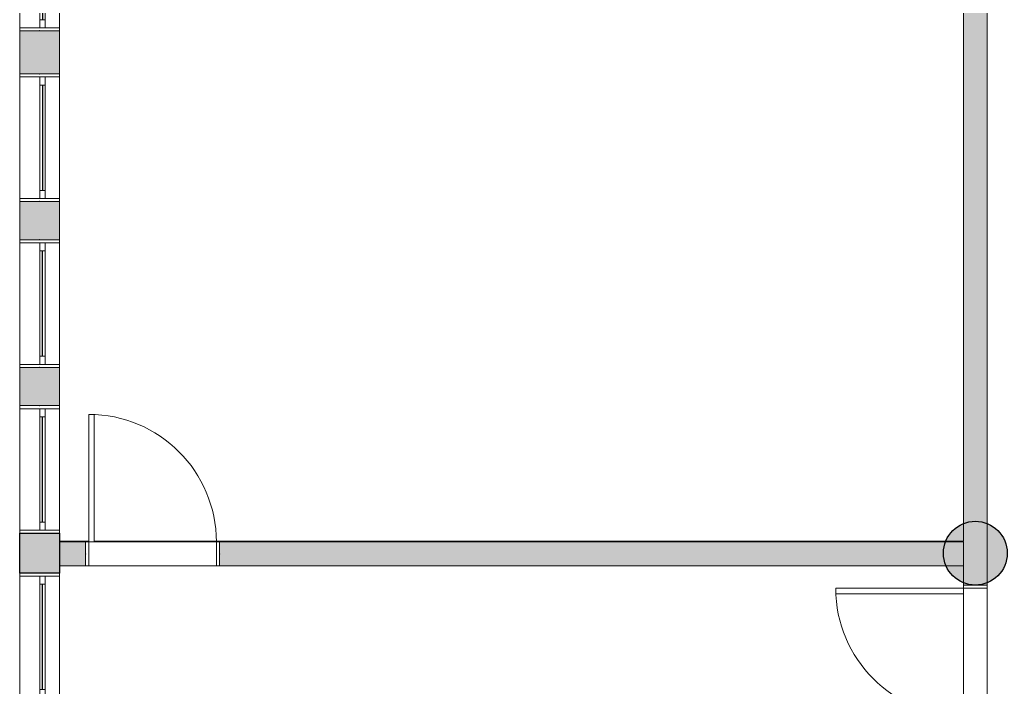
# Model space of a CAD drawing. Header units: metres. Extents: x 512 to 829, y -209 to 245.
# Drawn here: x 781.39 to 787.58, y -90.81 to -86.63 of the extents above; entities that cross this region are included whole.
import ezdxf

# ---------------------------------------------------------------- set-up
doc = ezdxf.new("R2010")
doc.units = ezdxf.units.M
doc.header["$LTSCALE"] = 0.508
doc.set_wipeout_variables(frame=1)
doc.header["$PDSIZE"] = -2
for name, color, linetype, lineweight in [('None', 7, 'Continuous', 5), ('NãoImprimir', 7, 'Continuous', 5), ('Peitoris', 2, 'Continuous', 5), ('Telhado-Princ', 7, 'Continuous', 5)]:
    doc.layers.add(name, color=color, linetype=linetype, lineweight=lineweight)

# ---------------------------------------------------------------- blocks, each defined once
blk = doc.blocks.new('Grupo-405')
at = {"color": 7, "linetype": 'Continuous', "lineweight": 5}
for points in [[(-0.4, 0.125), (-0.38095, 0.125), (-0.38095, -0.125), (-0.4, -0.125)], [(0.38095, 0.125), (0.4, 0.125), (0.4, -0.125), (0.38095, -0.125)]]:
    blk.add_wipeout(points, dxfattribs=at).dxf.layer = 'None'
at = {"layer": 'None', "color": 7, "linetype": 'Continuous', "lineweight": 5}
for points in [[(-0.4, 0.125), (-0.38095, 0.125), (-0.38095, -0.125), (-0.4, -0.125)], [(0.38095, 0.125), (0.4, 0.125), (0.4, -0.125), (0.38095, -0.125)]]:
    blk.add_lwpolyline(points, close=True, dxfattribs=at)
blk = doc.blocks.new('Grupo-406')
at = {"layer": 'None', "color": 7}
blk.add_blockref('Grupo-405', (0, 0), dxfattribs=at)
at = {"layer": 'None', "color": 7, "linetype": 'Continuous', "lineweight": 5}
for p, q in [((-0.4, 0.125), (-0.38095, 0.125)), ((-0.38095, 0.125), (-0.38095, -0.125)), ((0.4, 0.125), (0.38095, 0.125)), ((0.38095, 0.125), (0.38095, -0.125)), ((-0.4, -0.125), (-0.38095, -0.125)), ((0.4, -0.125), (0.38095, -0.125))]:
    blk.add_line(p, q, dxfattribs=at)
blk = doc.blocks.new('Grupo-407')
at = {"layer": 'None', "color": 7, "linetype": 'Continuous', "lineweight": 5}
for p, q in [((-0.38095, 0.034925), (-0.38095, 0)), ((0.38095, 0.034925), (0.38095, 0))]:
    blk.add_line(p, q, dxfattribs=at)
blk = doc.blocks.new('Grupo-408')
at = {"color": 7, "linetype": 'Continuous', "lineweight": 5}
for points in [[(-0.38095, 0.034925), (-0.33015, 0.034925), (-0.33015, 0), (-0.38095, 0)], [(0.33015, 0.034925), (0.38095, 0.034925), (0.38095, 0), (0.33015, 0)]]:
    blk.add_wipeout(points, dxfattribs=at).dxf.layer = 'None'
at = {"layer": 'None', "color": 7, "linetype": 'Continuous', "lineweight": 5}
for points in [[(-0.38095, 0.034925), (-0.33015, 0.034925), (-0.33015, 0), (-0.38095, 0)], [(0.33015, 0.034925), (0.38095, 0.034925), (0.38095, 0), (0.33015, 0)]]:
    blk.add_lwpolyline(points, close=True, dxfattribs=at)
blk = doc.blocks.new('Grupo-409')
at = {"layer": 'None', "color": 7}
blk.add_blockref('Grupo-407', (0, 0), dxfattribs=at)
at = {"color": 7, "linetype": 'Continuous', "lineweight": 5}
blk.add_wipeout([(-0.33015, 0.034925), (0.33015, 0.034925), (0.33015, 0), (-0.33015, 0)], dxfattribs=at).dxf.layer = 'None'
at = {"layer": 'None', "color": 7, "linetype": 'Continuous', "lineweight": 5}
blk.add_lwpolyline([(-0.33015, 0.034925), (0.33015, 0.034925), (0.33015, 0), (-0.33015, 0)], close=True, dxfattribs=at)
at = {"layer": 'None', "color": 7}
blk.add_blockref('Grupo-408', (0, 0), dxfattribs=at)
at = {"layer": 'None', "color": 7, "linetype": 'Continuous', "lineweight": 5}
for p, q in [((-0.38095, 0.034925), (-0.33015, 0.034925)), ((-0.38095, 0), (-0.33015, 0)), ((-0.33015, 0.034925), (-0.33015, 0)), ((0.38095, 0.034925), (0.33015, 0.034925)), ((0.33015, 0.034925), (0.33015, 0)), ((0.38095, 0), (0.33015, 0))]:
    blk.add_line(p, q, dxfattribs=at)
blk = doc.blocks.new('Grupo-410')
at = {"color": 7, "linetype": 'Continuous', "lineweight": 9}
blk.add_wipeout([(-0.3301, 0.0181), (0.3301, 0.0181), (0.3301, 0.0168), (-0.3301, 0.0168)], dxfattribs=at).dxf.layer = 'None'
blk = doc.blocks.new('Grupo-411')
at = {"layer": 'None', "color": 7}
blk.add_blockref('Grupo-410', (0, 0), dxfattribs=at)
at = {"layer": 'None', "color": 7, "linetype": 'Continuous', "lineweight": 25}
for p, q in [((-0.3301, 0.0181), (0.3301, 0.0181)), ((-0.3301, 0.0168), (0.3301, 0.0168))]:
    blk.add_line(p, q, dxfattribs=at)
blk = doc.blocks.new('Grupo-412')
at = {"layer": 'None', "color": 7, "linetype": 'Continuous', "lineweight": 20}
for p, q in [((0.4, 0.125), (-0.4, 0.125)), ((0.4, -0.125), (-0.4, -0.125))]:
    blk.add_line(p, q, dxfattribs=at)
blk = doc.blocks.new('Window (2D)-30')
at = {"color": 7, "linetype": 'Continuous', "lineweight": 5}
blk.add_wipeout([(-0.4, 0.125), (0.4, 0.125), (0.4, -0.125), (-0.4, -0.125)], dxfattribs=at).dxf.layer = 'None'
at = {"layer": 'None', "color": 7}
blk.add_blockref('Grupo-406', (0, 0), dxfattribs=at)
at = {"layer": 'None', "color": 7, "linetype": 'Continuous', "lineweight": 5}
for p, q in [((-0.4, 0.125), (0.4, 0.125)), ((-0.4, -0.125), (0.4, -0.125))]:
    blk.add_line(p, q, dxfattribs=at)
at = {"layer": 'NãoImprimir', "linetype": 'Continuous'}
for p in [(-0.4, 0), (0.4, 0)]:
    blk.add_point(p, dxfattribs=at)
at = {"layer": 'Peitoris'}
blk.add_blockref('Grupo-409', (0, 0), dxfattribs=at)
blk.add_blockref('Grupo-411', (0, 0), dxfattribs=at)
at = {"layer": 'Telhado-Princ'}
blk.add_blockref('Grupo-412', (0, 0), dxfattribs=at)
blk = doc.blocks.new('Grupo-413')
at = {"color": 7, "linetype": 'Continuous', "lineweight": 5}
for points in [[(-0.4, 0.125), (-0.38095, 0.125), (-0.38095, -0.125), (-0.4, -0.125)], [(0.38095, 0.125), (0.4, 0.125), (0.4, -0.125), (0.38095, -0.125)]]:
    blk.add_wipeout(points, dxfattribs=at).dxf.layer = 'None'
at = {"layer": 'None', "color": 7, "linetype": 'Continuous', "lineweight": 5}
for points in [[(-0.4, 0.125), (-0.38095, 0.125), (-0.38095, -0.125), (-0.4, -0.125)], [(0.38095, 0.125), (0.4, 0.125), (0.4, -0.125), (0.38095, -0.125)]]:
    blk.add_lwpolyline(points, close=True, dxfattribs=at)
blk = doc.blocks.new('Grupo-414')
at = {"layer": 'None', "color": 7}
blk.add_blockref('Grupo-413', (0, 0), dxfattribs=at)
at = {"layer": 'None', "color": 7, "linetype": 'Continuous', "lineweight": 5}
for p, q in [((-0.4, 0.125), (-0.38095, 0.125)), ((-0.38095, 0.125), (-0.38095, -0.125)), ((0.4, 0.125), (0.38095, 0.125)), ((0.38095, 0.125), (0.38095, -0.125)), ((-0.4, -0.125), (-0.38095, -0.125)), ((0.4, -0.125), (0.38095, -0.125))]:
    blk.add_line(p, q, dxfattribs=at)
blk = doc.blocks.new('Grupo-415')
at = {"layer": 'None', "color": 7, "linetype": 'Continuous', "lineweight": 5}
for p, q in [((-0.38095, 0.034925), (-0.38095, 0)), ((0.38095, 0.034925), (0.38095, 0))]:
    blk.add_line(p, q, dxfattribs=at)
blk = doc.blocks.new('Grupo-416')
at = {"color": 7, "linetype": 'Continuous', "lineweight": 5}
for points in [[(-0.38095, 0.034925), (-0.33015, 0.034925), (-0.33015, 0), (-0.38095, 0)], [(0.33015, 0.034925), (0.38095, 0.034925), (0.38095, 0), (0.33015, 0)]]:
    blk.add_wipeout(points, dxfattribs=at).dxf.layer = 'None'
at = {"layer": 'None', "color": 7, "linetype": 'Continuous', "lineweight": 5}
for points in [[(-0.38095, 0.034925), (-0.33015, 0.034925), (-0.33015, 0), (-0.38095, 0)], [(0.33015, 0.034925), (0.38095, 0.034925), (0.38095, 0), (0.33015, 0)]]:
    blk.add_lwpolyline(points, close=True, dxfattribs=at)
blk = doc.blocks.new('Grupo-417')
at = {"layer": 'None', "color": 7}
blk.add_blockref('Grupo-415', (0, 0), dxfattribs=at)
at = {"color": 7, "linetype": 'Continuous', "lineweight": 5}
blk.add_wipeout([(-0.33015, 0.034925), (0.33015, 0.034925), (0.33015, 0), (-0.33015, 0)], dxfattribs=at).dxf.layer = 'None'
at = {"layer": 'None', "color": 7, "linetype": 'Continuous', "lineweight": 5}
blk.add_lwpolyline([(-0.33015, 0.034925), (0.33015, 0.034925), (0.33015, 0), (-0.33015, 0)], close=True, dxfattribs=at)
at = {"layer": 'None', "color": 7}
blk.add_blockref('Grupo-416', (0, 0), dxfattribs=at)
at = {"layer": 'None', "color": 7, "linetype": 'Continuous', "lineweight": 5}
for p, q in [((-0.38095, 0.034925), (-0.33015, 0.034925)), ((-0.38095, 0), (-0.33015, 0)), ((-0.33015, 0.034925), (-0.33015, 0)), ((0.38095, 0.034925), (0.33015, 0.034925)), ((0.33015, 0.034925), (0.33015, 0)), ((0.38095, 0), (0.33015, 0))]:
    blk.add_line(p, q, dxfattribs=at)
blk = doc.blocks.new('Grupo-418')
at = {"color": 7, "linetype": 'Continuous', "lineweight": 9}
blk.add_wipeout([(-0.3301, 0.0181), (0.3301, 0.0181), (0.3301, 0.0168), (-0.3301, 0.0168)], dxfattribs=at).dxf.layer = 'None'
blk = doc.blocks.new('Grupo-419')
at = {"layer": 'None', "color": 7}
blk.add_blockref('Grupo-418', (0, 0), dxfattribs=at)
at = {"layer": 'None', "color": 7, "linetype": 'Continuous', "lineweight": 25}
for p, q in [((-0.3301, 0.0181), (0.3301, 0.0181)), ((-0.3301, 0.0168), (0.3301, 0.0168))]:
    blk.add_line(p, q, dxfattribs=at)
blk = doc.blocks.new('Grupo-420')
at = {"layer": 'None', "color": 7, "linetype": 'Continuous', "lineweight": 20}
for p, q in [((0.4, 0.125), (-0.4, 0.125)), ((0.4, -0.125), (-0.4, -0.125))]:
    blk.add_line(p, q, dxfattribs=at)
blk = doc.blocks.new('Window (2D)-31')
at = {"color": 7, "linetype": 'Continuous', "lineweight": 5}
blk.add_wipeout([(-0.4, 0.125), (0.4, 0.125), (0.4, -0.125), (-0.4, -0.125)], dxfattribs=at).dxf.layer = 'None'
at = {"layer": 'None', "color": 7}
blk.add_blockref('Grupo-414', (0, 0), dxfattribs=at)
at = {"layer": 'None', "color": 7, "linetype": 'Continuous', "lineweight": 5}
for p, q in [((-0.4, 0.125), (0.4, 0.125)), ((-0.4, -0.125), (0.4, -0.125))]:
    blk.add_line(p, q, dxfattribs=at)
at = {"layer": 'NãoImprimir', "linetype": 'Continuous'}
for p in [(-0.4, 0), (0.4, 0)]:
    blk.add_point(p, dxfattribs=at)
at = {"layer": 'Peitoris'}
blk.add_blockref('Grupo-417', (0, 0), dxfattribs=at)
blk.add_blockref('Grupo-419', (0, 0), dxfattribs=at)
at = {"layer": 'Telhado-Princ'}
blk.add_blockref('Grupo-420', (0, 0), dxfattribs=at)
blk = doc.blocks.new('Grupo-421')
at = {"color": 7, "linetype": 'Continuous', "lineweight": 5}
for points in [[(-0.4, 0.125), (-0.38095, 0.125), (-0.38095, -0.125), (-0.4, -0.125)], [(0.38095, 0.125), (0.4, 0.125), (0.4, -0.125), (0.38095, -0.125)]]:
    blk.add_wipeout(points, dxfattribs=at).dxf.layer = 'None'
at = {"layer": 'None', "color": 7, "linetype": 'Continuous', "lineweight": 5}
for points in [[(-0.4, 0.125), (-0.38095, 0.125), (-0.38095, -0.125), (-0.4, -0.125)], [(0.38095, 0.125), (0.4, 0.125), (0.4, -0.125), (0.38095, -0.125)]]:
    blk.add_lwpolyline(points, close=True, dxfattribs=at)
blk = doc.blocks.new('Grupo-422')
at = {"layer": 'None', "color": 7}
blk.add_blockref('Grupo-421', (0, 0), dxfattribs=at)
at = {"layer": 'None', "color": 7, "linetype": 'Continuous', "lineweight": 5}
for p, q in [((-0.4, 0.125), (-0.38095, 0.125)), ((-0.38095, 0.125), (-0.38095, -0.125)), ((0.4, 0.125), (0.38095, 0.125)), ((0.38095, 0.125), (0.38095, -0.125)), ((-0.4, -0.125), (-0.38095, -0.125)), ((0.4, -0.125), (0.38095, -0.125))]:
    blk.add_line(p, q, dxfattribs=at)
blk = doc.blocks.new('Grupo-423')
at = {"layer": 'None', "color": 7, "linetype": 'Continuous', "lineweight": 5}
for p, q in [((-0.38095, 0.034925), (-0.38095, 0)), ((0.38095, 0.034925), (0.38095, 0))]:
    blk.add_line(p, q, dxfattribs=at)
blk = doc.blocks.new('Grupo-424')
at = {"color": 7, "linetype": 'Continuous', "lineweight": 5}
for points in [[(-0.38095, 0.034925), (-0.33015, 0.034925), (-0.33015, 0), (-0.38095, 0)], [(0.33015, 0.034925), (0.38095, 0.034925), (0.38095, 0), (0.33015, 0)]]:
    blk.add_wipeout(points, dxfattribs=at).dxf.layer = 'None'
at = {"layer": 'None', "color": 7, "linetype": 'Continuous', "lineweight": 5}
for points in [[(-0.38095, 0.034925), (-0.33015, 0.034925), (-0.33015, 0), (-0.38095, 0)], [(0.33015, 0.034925), (0.38095, 0.034925), (0.38095, 0), (0.33015, 0)]]:
    blk.add_lwpolyline(points, close=True, dxfattribs=at)
blk = doc.blocks.new('Grupo-425')
at = {"layer": 'None', "color": 7}
blk.add_blockref('Grupo-423', (0, 0), dxfattribs=at)
at = {"color": 7, "linetype": 'Continuous', "lineweight": 5}
blk.add_wipeout([(-0.33015, 0.034925), (0.33015, 0.034925), (0.33015, 0), (-0.33015, 0)], dxfattribs=at).dxf.layer = 'None'
at = {"layer": 'None', "color": 7, "linetype": 'Continuous', "lineweight": 5}
blk.add_lwpolyline([(-0.33015, 0.034925), (0.33015, 0.034925), (0.33015, 0), (-0.33015, 0)], close=True, dxfattribs=at)
at = {"layer": 'None', "color": 7}
blk.add_blockref('Grupo-424', (0, 0), dxfattribs=at)
at = {"layer": 'None', "color": 7, "linetype": 'Continuous', "lineweight": 5}
for p, q in [((-0.38095, 0.034925), (-0.33015, 0.034925)), ((-0.38095, 0), (-0.33015, 0)), ((-0.33015, 0.034925), (-0.33015, 0)), ((0.38095, 0.034925), (0.33015, 0.034925)), ((0.33015, 0.034925), (0.33015, 0)), ((0.38095, 0), (0.33015, 0))]:
    blk.add_line(p, q, dxfattribs=at)
blk = doc.blocks.new('Grupo-426')
at = {"color": 7, "linetype": 'Continuous', "lineweight": 9}
blk.add_wipeout([(-0.3301, 0.0181), (0.3301, 0.0181), (0.3301, 0.0168), (-0.3301, 0.0168)], dxfattribs=at).dxf.layer = 'None'
blk = doc.blocks.new('Grupo-427')
at = {"layer": 'None', "color": 7}
blk.add_blockref('Grupo-426', (0, 0), dxfattribs=at)
at = {"layer": 'None', "color": 7, "linetype": 'Continuous', "lineweight": 25}
for p, q in [((-0.3301, 0.0181), (0.3301, 0.0181)), ((-0.3301, 0.0168), (0.3301, 0.0168))]:
    blk.add_line(p, q, dxfattribs=at)
blk = doc.blocks.new('Grupo-428')
at = {"layer": 'None', "color": 7, "linetype": 'Continuous', "lineweight": 20}
for p, q in [((0.4, 0.125), (-0.4, 0.125)), ((0.4, -0.125), (-0.4, -0.125))]:
    blk.add_line(p, q, dxfattribs=at)
blk = doc.blocks.new('Window (2D)-32')
at = {"color": 7, "linetype": 'Continuous', "lineweight": 5}
blk.add_wipeout([(-0.4, 0.125), (0.4, 0.125), (0.4, -0.125), (-0.4, -0.125)], dxfattribs=at).dxf.layer = 'None'
at = {"layer": 'None', "color": 7}
blk.add_blockref('Grupo-422', (0, 0), dxfattribs=at)
at = {"layer": 'None', "color": 7, "linetype": 'Continuous', "lineweight": 5}
for p, q in [((-0.4, 0.125), (0.4, 0.125)), ((-0.4, -0.125), (0.4, -0.125))]:
    blk.add_line(p, q, dxfattribs=at)
at = {"layer": 'NãoImprimir', "linetype": 'Continuous'}
for p in [(-0.4, 0), (0.4, 0)]:
    blk.add_point(p, dxfattribs=at)
at = {"layer": 'Peitoris'}
blk.add_blockref('Grupo-425', (0, 0), dxfattribs=at)
blk.add_blockref('Grupo-427', (0, 0), dxfattribs=at)
at = {"layer": 'Telhado-Princ'}
blk.add_blockref('Grupo-428', (0, 0), dxfattribs=at)
blk = doc.blocks.new('Grupo-429')
at = {"color": 7, "linetype": 'Continuous', "lineweight": 5}
for points in [[(-0.4, 0.125), (-0.38095, 0.125), (-0.38095, -0.125), (-0.4, -0.125)], [(0.38095, 0.125), (0.4, 0.125), (0.4, -0.125), (0.38095, -0.125)]]:
    blk.add_wipeout(points, dxfattribs=at).dxf.layer = 'None'
at = {"layer": 'None', "color": 7, "linetype": 'Continuous', "lineweight": 5}
for points in [[(-0.4, 0.125), (-0.38095, 0.125), (-0.38095, -0.125), (-0.4, -0.125)], [(0.38095, 0.125), (0.4, 0.125), (0.4, -0.125), (0.38095, -0.125)]]:
    blk.add_lwpolyline(points, close=True, dxfattribs=at)
blk = doc.blocks.new('Grupo-430')
at = {"layer": 'None', "color": 7}
blk.add_blockref('Grupo-429', (0, 0), dxfattribs=at)
at = {"layer": 'None', "color": 7, "linetype": 'Continuous', "lineweight": 5}
for p, q in [((-0.4, 0.125), (-0.38095, 0.125)), ((-0.38095, 0.125), (-0.38095, -0.125)), ((0.4, 0.125), (0.38095, 0.125)), ((0.38095, 0.125), (0.38095, -0.125)), ((-0.4, -0.125), (-0.38095, -0.125)), ((0.4, -0.125), (0.38095, -0.125))]:
    blk.add_line(p, q, dxfattribs=at)
blk = doc.blocks.new('Grupo-431')
at = {"layer": 'None', "color": 7, "linetype": 'Continuous', "lineweight": 5}
for p, q in [((-0.38095, 0.034925), (-0.38095, 0)), ((0.38095, 0.034925), (0.38095, 0))]:
    blk.add_line(p, q, dxfattribs=at)
blk = doc.blocks.new('Grupo-432')
at = {"color": 7, "linetype": 'Continuous', "lineweight": 5}
for points in [[(-0.38095, 0.034925), (-0.33015, 0.034925), (-0.33015, 0), (-0.38095, 0)], [(0.33015, 0.034925), (0.38095, 0.034925), (0.38095, 0), (0.33015, 0)]]:
    blk.add_wipeout(points, dxfattribs=at).dxf.layer = 'None'
at = {"layer": 'None', "color": 7, "linetype": 'Continuous', "lineweight": 5}
for points in [[(-0.38095, 0.034925), (-0.33015, 0.034925), (-0.33015, 0), (-0.38095, 0)], [(0.33015, 0.034925), (0.38095, 0.034925), (0.38095, 0), (0.33015, 0)]]:
    blk.add_lwpolyline(points, close=True, dxfattribs=at)
blk = doc.blocks.new('Grupo-433')
at = {"layer": 'None', "color": 7}
blk.add_blockref('Grupo-431', (0, 0), dxfattribs=at)
at = {"color": 7, "linetype": 'Continuous', "lineweight": 5}
blk.add_wipeout([(-0.33015, 0.034925), (0.33015, 0.034925), (0.33015, 0), (-0.33015, 0)], dxfattribs=at).dxf.layer = 'None'
at = {"layer": 'None', "color": 7, "linetype": 'Continuous', "lineweight": 5}
blk.add_lwpolyline([(-0.33015, 0.034925), (0.33015, 0.034925), (0.33015, 0), (-0.33015, 0)], close=True, dxfattribs=at)
at = {"layer": 'None', "color": 7}
blk.add_blockref('Grupo-432', (0, 0), dxfattribs=at)
at = {"layer": 'None', "color": 7, "linetype": 'Continuous', "lineweight": 5}
for p, q in [((-0.38095, 0.034925), (-0.33015, 0.034925)), ((-0.38095, 0), (-0.33015, 0)), ((-0.33015, 0.034925), (-0.33015, 0)), ((0.38095, 0.034925), (0.33015, 0.034925)), ((0.33015, 0.034925), (0.33015, 0)), ((0.38095, 0), (0.33015, 0))]:
    blk.add_line(p, q, dxfattribs=at)
blk = doc.blocks.new('Grupo-434')
at = {"color": 7, "linetype": 'Continuous', "lineweight": 9}
blk.add_wipeout([(-0.3301, 0.0181), (0.3301, 0.0181), (0.3301, 0.0168), (-0.3301, 0.0168)], dxfattribs=at).dxf.layer = 'None'
blk = doc.blocks.new('Grupo-435')
at = {"layer": 'None', "color": 7}
blk.add_blockref('Grupo-434', (0, 0), dxfattribs=at)
at = {"layer": 'None', "color": 7, "linetype": 'Continuous', "lineweight": 25}
for p, q in [((-0.3301, 0.0181), (0.3301, 0.0181)), ((-0.3301, 0.0168), (0.3301, 0.0168))]:
    blk.add_line(p, q, dxfattribs=at)
blk = doc.blocks.new('Grupo-436')
at = {"layer": 'None', "color": 7, "linetype": 'Continuous', "lineweight": 20}
for p, q in [((0.4, 0.125), (-0.4, 0.125)), ((0.4, -0.125), (-0.4, -0.125))]:
    blk.add_line(p, q, dxfattribs=at)
blk = doc.blocks.new('Window (2D)-33')
at = {"color": 7, "linetype": 'Continuous', "lineweight": 5}
blk.add_wipeout([(-0.4, 0.125), (0.4, 0.125), (0.4, -0.125), (-0.4, -0.125)], dxfattribs=at).dxf.layer = 'None'
at = {"layer": 'None', "color": 7}
blk.add_blockref('Grupo-430', (0, 0), dxfattribs=at)
at = {"layer": 'None', "color": 7, "linetype": 'Continuous', "lineweight": 5}
for p, q in [((-0.4, 0.125), (0.4, 0.125)), ((-0.4, -0.125), (0.4, -0.125))]:
    blk.add_line(p, q, dxfattribs=at)
at = {"layer": 'NãoImprimir', "linetype": 'Continuous'}
for p in [(-0.4, 0), (0.4, 0)]:
    blk.add_point(p, dxfattribs=at)
at = {"layer": 'Peitoris'}
blk.add_blockref('Grupo-433', (0, 0), dxfattribs=at)
blk.add_blockref('Grupo-435', (0, 0), dxfattribs=at)
at = {"layer": 'Telhado-Princ'}
blk.add_blockref('Grupo-436', (0, 0), dxfattribs=at)
blk = doc.blocks.new('Grupo-437')
at = {"color": 7, "linetype": 'Continuous', "lineweight": 5}
for points in [[(-0.4, 0.125), (-0.38095, 0.125), (-0.38095, -0.125), (-0.4, -0.125)], [(0.38095, 0.125), (0.4, 0.125), (0.4, -0.125), (0.38095, -0.125)]]:
    blk.add_wipeout(points, dxfattribs=at).dxf.layer = 'None'
at = {"layer": 'None', "color": 7, "linetype": 'Continuous', "lineweight": 5}
for points in [[(-0.4, 0.125), (-0.38095, 0.125), (-0.38095, -0.125), (-0.4, -0.125)], [(0.38095, 0.125), (0.4, 0.125), (0.4, -0.125), (0.38095, -0.125)]]:
    blk.add_lwpolyline(points, close=True, dxfattribs=at)
blk = doc.blocks.new('Grupo-438')
at = {"layer": 'None', "color": 7}
blk.add_blockref('Grupo-437', (0, 0), dxfattribs=at)
at = {"layer": 'None', "color": 7, "linetype": 'Continuous', "lineweight": 5}
for p, q in [((-0.4, 0.125), (-0.38095, 0.125)), ((-0.38095, 0.125), (-0.38095, -0.125)), ((0.4, 0.125), (0.38095, 0.125)), ((0.38095, 0.125), (0.38095, -0.125)), ((-0.4, -0.125), (-0.38095, -0.125)), ((0.4, -0.125), (0.38095, -0.125))]:
    blk.add_line(p, q, dxfattribs=at)
blk = doc.blocks.new('Grupo-439')
at = {"layer": 'None', "color": 7, "linetype": 'Continuous', "lineweight": 5}
for p, q in [((-0.38095, 0.034925), (-0.38095, 0)), ((0.38095, 0.034925), (0.38095, 0))]:
    blk.add_line(p, q, dxfattribs=at)
blk = doc.blocks.new('Grupo-440')
at = {"color": 7, "linetype": 'Continuous', "lineweight": 5}
for points in [[(-0.38095, 0.034925), (-0.33015, 0.034925), (-0.33015, 0), (-0.38095, 0)], [(0.33015, 0.034925), (0.38095, 0.034925), (0.38095, 0), (0.33015, 0)]]:
    blk.add_wipeout(points, dxfattribs=at).dxf.layer = 'None'
at = {"layer": 'None', "color": 7, "linetype": 'Continuous', "lineweight": 5}
for points in [[(-0.38095, 0.034925), (-0.33015, 0.034925), (-0.33015, 0), (-0.38095, 0)], [(0.33015, 0.034925), (0.38095, 0.034925), (0.38095, 0), (0.33015, 0)]]:
    blk.add_lwpolyline(points, close=True, dxfattribs=at)
blk = doc.blocks.new('Grupo-441')
at = {"layer": 'None', "color": 7}
blk.add_blockref('Grupo-439', (0, 0), dxfattribs=at)
at = {"color": 7, "linetype": 'Continuous', "lineweight": 5}
blk.add_wipeout([(-0.33015, 0.034925), (0.33015, 0.034925), (0.33015, 0), (-0.33015, 0)], dxfattribs=at).dxf.layer = 'None'
at = {"layer": 'None', "color": 7, "linetype": 'Continuous', "lineweight": 5}
blk.add_lwpolyline([(-0.33015, 0.034925), (0.33015, 0.034925), (0.33015, 0), (-0.33015, 0)], close=True, dxfattribs=at)
at = {"layer": 'None', "color": 7}
blk.add_blockref('Grupo-440', (0, 0), dxfattribs=at)
at = {"layer": 'None', "color": 7, "linetype": 'Continuous', "lineweight": 5}
for p, q in [((-0.38095, 0.034925), (-0.33015, 0.034925)), ((-0.38095, 0), (-0.33015, 0)), ((-0.33015, 0.034925), (-0.33015, 0)), ((0.38095, 0.034925), (0.33015, 0.034925)), ((0.33015, 0.034925), (0.33015, 0)), ((0.38095, 0), (0.33015, 0))]:
    blk.add_line(p, q, dxfattribs=at)
blk = doc.blocks.new('Grupo-442')
at = {"color": 7, "linetype": 'Continuous', "lineweight": 9}
blk.add_wipeout([(-0.3301, 0.0181), (0.3301, 0.0181), (0.3301, 0.0168), (-0.3301, 0.0168)], dxfattribs=at).dxf.layer = 'None'
blk = doc.blocks.new('Grupo-443')
at = {"layer": 'None', "color": 7}
blk.add_blockref('Grupo-442', (0, 0), dxfattribs=at)
at = {"layer": 'None', "color": 7, "linetype": 'Continuous', "lineweight": 25}
for p, q in [((-0.3301, 0.0181), (0.3301, 0.0181)), ((-0.3301, 0.0168), (0.3301, 0.0168))]:
    blk.add_line(p, q, dxfattribs=at)
blk = doc.blocks.new('Grupo-444')
at = {"layer": 'None', "color": 7, "linetype": 'Continuous', "lineweight": 20}
for p, q in [((0.4, 0.125), (-0.4, 0.125)), ((0.4, -0.125), (-0.4, -0.125))]:
    blk.add_line(p, q, dxfattribs=at)
blk = doc.blocks.new('Window (2D)-34')
at = {"color": 7, "linetype": 'Continuous', "lineweight": 5}
blk.add_wipeout([(-0.4, 0.125), (0.4, 0.125), (0.4, -0.125), (-0.4, -0.125)], dxfattribs=at).dxf.layer = 'None'
at = {"layer": 'None', "color": 7}
blk.add_blockref('Grupo-438', (0, 0), dxfattribs=at)
at = {"layer": 'None', "color": 7, "linetype": 'Continuous', "lineweight": 5}
for p, q in [((-0.4, 0.125), (0.4, 0.125)), ((-0.4, -0.125), (0.4, -0.125))]:
    blk.add_line(p, q, dxfattribs=at)
at = {"layer": 'NãoImprimir', "linetype": 'Continuous'}
for p in [(-0.4, 0), (0.4, 0)]:
    blk.add_point(p, dxfattribs=at)
at = {"layer": 'Peitoris'}
blk.add_blockref('Grupo-441', (0, 0), dxfattribs=at)
blk.add_blockref('Grupo-443', (0, 0), dxfattribs=at)
at = {"layer": 'Telhado-Princ'}
blk.add_blockref('Grupo-444', (0, 0), dxfattribs=at)
blk = doc.blocks.new('Grupo-2613')
at = {"layer": 'None', "color": 7, "linetype": 'Continuous', "lineweight": 5}
for p, q in [((-0.42, 0.075), (-0.42, -0.075)), ((0.42, 0.075), (0.42, -0.075))]:
    blk.add_line(p, q, dxfattribs=at)
blk = doc.blocks.new('Grupo-2614')
at = {"color": 7, "linetype": 'Continuous', "lineweight": 5}
for points in [[(-0.42, 0.075), (-0.4, 0.075), (-0.4, -0.075), (-0.42, -0.075)], [(0.4, 0.075), (0.42, 0.075), (0.42, -0.075), (0.4, -0.075)]]:
    blk.add_wipeout(points, dxfattribs=at).dxf.layer = 'None'
at = {"layer": 'None', "color": 7, "linetype": 'Continuous', "lineweight": 5}
for points in [[(-0.42, 0.075), (-0.4, 0.075), (-0.4, -0.075), (-0.42, -0.075)], [(0.4, 0.075), (0.42, 0.075), (0.42, -0.075), (0.4, -0.075)]]:
    blk.add_lwpolyline(points, close=True, dxfattribs=at)
blk = doc.blocks.new('Grupo-2615')
at = {"layer": 'None', "color": 7}
blk.add_blockref('Grupo-2613', (0, 0), dxfattribs=at)
blk.add_blockref('Grupo-2614', (0, 0), dxfattribs=at)
at = {"layer": 'None', "color": 7, "linetype": 'Continuous', "lineweight": 5}
for p, q in [((-0.42, 0.075), (-0.4, 0.075)), ((-0.4, 0.075), (-0.4, -0.075)), ((0.42, 0.075), (0.4, 0.075)), ((0.4, 0.075), (0.4, -0.075)), ((-0.42, -0.075), (-0.4, -0.075)), ((0.42, -0.075), (0.4, -0.075))]:
    blk.add_line(p, q, dxfattribs=at)
blk = doc.blocks.new('Grupo-2616')
at = {"layer": 'None', "color": 7, "linetype": 'Continuous', "lineweight": 5}
blk.add_arc((-0.4, 0.075), 0.8, 0, 90, dxfattribs=at)
blk = doc.blocks.new('Grupo-2617')
at = {"color": 7, "linetype": 'Continuous', "lineweight": 5}
blk.add_wipeout([(-0.4, 0.075), (-0.4, 0.875), (-0.365, 0.875), (-0.365, 0.075)], dxfattribs=at).dxf.layer = 'None'
at = {"layer": 'None', "color": 7, "linetype": 'Continuous', "lineweight": 5}
blk.add_lwpolyline([(-0.4, 0.075), (-0.4, 0.875), (-0.365, 0.875), (-0.365, 0.075)], close=True, dxfattribs=at)
blk = doc.blocks.new('Grupo-2618')
at = {"layer": 'None', "color": 7}
blk.add_blockref('Grupo-2617', (0, 0), dxfattribs=at)
at = {"layer": 'None', "color": 7, "linetype": 'Continuous', "lineweight": 5}
for p, q in [((-0.4, 0.075), (-0.4, 0.875)), ((-0.4, 0.875), (-0.365, 0.875)), ((-0.365, 0.075), (-0.365, 0.875)), ((-0.4, 0.075), (-0.365, 0.075))]:
    blk.add_line(p, q, dxfattribs=at)
blk = doc.blocks.new('Grupo-2619')
at = {"layer": 'Peitoris', "color": 7}
blk.add_blockref('Grupo-2618', (0, 0), dxfattribs=at)
blk = doc.blocks.new('Grupo-2620')
at = {"layer": 'None', "color": 7, "linetype": 'Continuous', "lineweight": 5}
for p, q in [((0.42, 0.075), (-0.42, 0.075)), ((0.42, -0.075), (-0.42, -0.075))]:
    blk.add_line(p, q, dxfattribs=at)
blk = doc.blocks.new('Door (2D)-86')
at = {"layer": 'None', "color": 7}
blk.add_blockref('Grupo-2615', (0, 0), dxfattribs=at)
at = {"layer": 'NãoImprimir', "color": 7, "linetype": 'Continuous', "lineweight": 5}
for p in [(-0.42, 0), (0.42, 0)]:
    blk.add_point(p, dxfattribs=at)
at = {"layer": 'Peitoris', "color": 7}
blk.add_blockref('Grupo-2616', (0, 0), dxfattribs=at)
at = {"layer": 'None', "color": 7}
blk.add_blockref('Grupo-2619', (0, 0), dxfattribs=at)
at = {"layer": 'Telhado-Princ', "color": 7}
blk.add_blockref('Grupo-2620', (0, 0), dxfattribs=at)
blk = doc.blocks.new('Grupo-2653')
at = {"layer": 'None', "color": 7, "linetype": 'Continuous', "lineweight": 5}
for p, q in [((-0.42, 0.075), (-0.42, -0.075)), ((0.42, 0.075), (0.42, -0.075))]:
    blk.add_line(p, q, dxfattribs=at)
blk = doc.blocks.new('Grupo-2654')
at = {"color": 7, "linetype": 'Continuous', "lineweight": 5}
for points in [[(-0.42, 0.075), (-0.4, 0.075), (-0.4, -0.075), (-0.42, -0.075)], [(0.4, 0.075), (0.42, 0.075), (0.42, -0.075), (0.4, -0.075)]]:
    blk.add_wipeout(points, dxfattribs=at).dxf.layer = 'None'
at = {"layer": 'None', "color": 7, "linetype": 'Continuous', "lineweight": 5}
for points in [[(-0.42, 0.075), (-0.4, 0.075), (-0.4, -0.075), (-0.42, -0.075)], [(0.4, 0.075), (0.42, 0.075), (0.42, -0.075), (0.4, -0.075)]]:
    blk.add_lwpolyline(points, close=True, dxfattribs=at)
blk = doc.blocks.new('Grupo-2655')
at = {"layer": 'None', "color": 7}
blk.add_blockref('Grupo-2653', (0, 0), dxfattribs=at)
blk.add_blockref('Grupo-2654', (0, 0), dxfattribs=at)
at = {"layer": 'None', "color": 7, "linetype": 'Continuous', "lineweight": 5}
for p, q in [((-0.42, 0.075), (-0.4, 0.075)), ((-0.4, 0.075), (-0.4, -0.075)), ((0.42, 0.075), (0.4, 0.075)), ((0.4, 0.075), (0.4, -0.075)), ((-0.42, -0.075), (-0.4, -0.075)), ((0.42, -0.075), (0.4, -0.075))]:
    blk.add_line(p, q, dxfattribs=at)
blk = doc.blocks.new('Grupo-2656')
at = {"layer": 'None', "color": 7, "linetype": 'Continuous', "lineweight": 5}
blk.add_arc((-0.4, 0.075), 0.8, 0, 90, dxfattribs=at)
blk = doc.blocks.new('Grupo-2657')
at = {"color": 7, "linetype": 'Continuous', "lineweight": 5}
blk.add_wipeout([(-0.4, 0.075), (-0.4, 0.875), (-0.365, 0.875), (-0.365, 0.075)], dxfattribs=at).dxf.layer = 'None'
at = {"layer": 'None', "color": 7, "linetype": 'Continuous', "lineweight": 5}
blk.add_lwpolyline([(-0.4, 0.075), (-0.4, 0.875), (-0.365, 0.875), (-0.365, 0.075)], close=True, dxfattribs=at)
blk = doc.blocks.new('Grupo-2658')
at = {"layer": 'None', "color": 7}
blk.add_blockref('Grupo-2657', (0, 0), dxfattribs=at)
at = {"layer": 'None', "color": 7, "linetype": 'Continuous', "lineweight": 5}
for p, q in [((-0.4, 0.075), (-0.4, 0.875)), ((-0.4, 0.875), (-0.365, 0.875)), ((-0.365, 0.075), (-0.365, 0.875)), ((-0.4, 0.075), (-0.365, 0.075))]:
    blk.add_line(p, q, dxfattribs=at)
blk = doc.blocks.new('Grupo-2659')
at = {"layer": 'Peitoris', "color": 7}
blk.add_blockref('Grupo-2658', (0, 0), dxfattribs=at)
blk = doc.blocks.new('Grupo-2660')
at = {"layer": 'None', "color": 7, "linetype": 'Continuous', "lineweight": 5}
for p, q in [((0.42, 0.075), (-0.42, 0.075)), ((0.42, -0.075), (-0.42, -0.075))]:
    blk.add_line(p, q, dxfattribs=at)
blk = doc.blocks.new('Door (2D)-91')
at = {"layer": 'None', "color": 7}
blk.add_blockref('Grupo-2655', (0, 0), dxfattribs=at)
at = {"layer": 'NãoImprimir', "color": 7, "linetype": 'Continuous', "lineweight": 5}
for p in [(-0.42, 0), (0.42, 0)]:
    blk.add_point(p, dxfattribs=at)
at = {"layer": 'Peitoris', "color": 7}
blk.add_blockref('Grupo-2656', (0, 0), dxfattribs=at)
at = {"layer": 'None', "color": 7}
blk.add_blockref('Grupo-2659', (0, 0), dxfattribs=at)
at = {"layer": 'Telhado-Princ', "color": 7}
blk.add_blockref('Grupo-2660', (0, 0), dxfattribs=at)
blk = doc.blocks.new('Grupo-2669')
at = {"layer": 'None', "linetype": 'Continuous', "lineweight": 0}
h = blk.add_hatch(color=255, dxfattribs=at)
edge = h.paths.add_edge_path()
edge.add_arc((73.0552, 9.0475), 0.2, 0, 360, ccw=False)
h = blk.add_hatch(color=255, dxfattribs=at)
edge = h.paths.add_edge_path()
edge.add_arc((73.0552, 9.0475), 0.2, 0, 360, ccw=False)
blk.add_hatch(color=255, dxfattribs=at).paths.add_polyline_path([(67.0663, 8.9225), (67.0663, 9.1725), (67.3163, 9.1725), (67.3163, 8.9225)])
at = {"layer": 'None', "color": 7, "linetype": 'Continuous', "lineweight": 25}
blk.add_lwpolyline([(67.0663, 8.9225), (67.0663, 9.1725), (67.3163, 9.1725), (67.3163, 8.9225)], close=True, dxfattribs=at)
blk.add_circle((73.0552, 9.0475), 0.2, dxfattribs=at)
blk.add_circle((73.0552, 9.0475), 0.2, dxfattribs=at)

msp = doc.modelspace()

# ---------------------------------------------------------------- linework, layer by layer
at = {"layer": 'None', "color": 7, "linetype": 'Continuous', "lineweight": 18}
for p, q in [((787.3001, -89.8992), (787.3001, -85.8586)), ((787.4501, -90.1742), (787.4501, -85.8492)), ((781.3862, -86.6992), (781.3862, -86.9692)), ((781.6362, -86.6992), (781.6362, -86.9692)), ((781.3862, -87.7692), (781.3862, -88.0092)), ((781.6362, -87.7692), (781.6362, -88.0092)), ((781.3862, -88.8092), (781.3862, -89.0492)), ((781.6362, -88.8092), (781.6362, -89.0492)), ((781.3862, -89.8492), (781.3862, -90.0992)), ((781.6362, -89.8492), (781.6362, -89.8992)), ((781.6362, -89.9039), (781.7984, -89.9039)), ((782.6384, -89.9039), (787.3001, -89.9039)), ((787.3001, -90.1742), (787.3001, -89.9039)), ((781.6362, -90.0492), (781.6362, -90.0992)), ((781.6362, -90.0539), (781.7984, -90.0539)), ((782.6384, -90.0539), (787.3001, -90.0539))]:
    msp.add_line(p, q, dxfattribs=at)
at = {"layer": 'None', "color": 250, "linetype": 'Continuous'}
for points in [[(787.4501, -90.1742), (787.3001, -90.1742), (787.4501, -82.8815), (787.3001, -82.8815)], [(781.3862, -86.6992), (781.6362, -86.6992), (781.3862, -86.9692), (781.6362, -86.9692)], [(781.3862, -87.7692), (781.6362, -87.7692), (781.3862, -88.0092), (781.6362, -88.0092)], [(781.3862, -88.8092), (781.6362, -88.8092), (781.3862, -89.0492), (781.6362, -89.0492)], [(781.3862, -89.8492), (781.6362, -89.8492), (781.3862, -90.0992), (781.6362, -90.0992)], [(781.6362, -90.0539), (781.6362, -89.9039), (781.7984, -90.0539), (781.7984, -89.9039)], [(782.6384, -90.0539), (782.6384, -89.9039), (787.3001, -90.0539), (787.3001, -89.9039)]]:
    msp.add_solid(points, dxfattribs=at)

# ---------------------------------------------------------------- next in the draw order: block references
at = {"layer": 'None', "color": 7, "rotation": 270}
for name, p in [('Window (2D)-30', (781.5112, -86.2992)), ('Window (2D)-31', (781.5112, -87.3692))]:
    msp.add_blockref(name, p, dxfattribs=at)
at = {"layer": 'None', "color": 7, "xscale": -1, "rotation": 270}
for name, p in [('Window (2D)-32', (781.5112, -88.4092)), ('Window (2D)-33', (781.5112, -89.4492)), ('Window (2D)-34', (781.5112, -90.4992))]:
    msp.add_blockref(name, p, dxfattribs=at)

# ---------------------------------------------------------------- next in the draw order: linework, layer by layer
at = {"layer": 'None', "color": 7, "linetype": 'Continuous', "lineweight": 5}
for points in [[(781.6362, -89.8992), (787.3001, -89.8992), (787.3001, -85.8586), (781.6362, -85.8586)], [(781.6362, -94.0992), (787.3001, -94.0992), (787.3001, -90.0539), (781.6362, -90.0539)]]:
    msp.add_lwpolyline(points, close=True, dxfattribs=at)

# ---------------------------------------------------------------- next in the draw order: block references
at = {"layer": 'None', "color": 7}
msp.add_blockref('Door (2D)-91', (782.2184, -89.9789), dxfattribs=at)
at = {"layer": 'None', "color": 7, "xscale": -1, "rotation": 90}
msp.add_blockref('Door (2D)-86', (787.3751, -90.5942), dxfattribs=at)

# ---------------------------------------------------------------- next in the draw order: block references
at = {"layer": 'None', "color": 7}
msp.add_blockref('Grupo-2669', (714.3199, -99.0216), dxfattribs=at)

doc.saveas('drawing.dxf')
